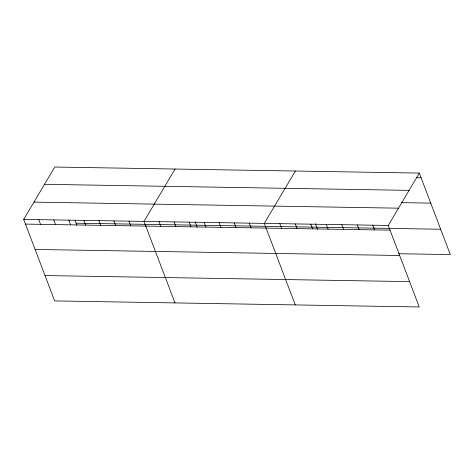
<?xml version="1.0" encoding="UTF-8"?>
<svg xmlns="http://www.w3.org/2000/svg" width="474" height="474" viewBox="0 0 474 474"><rect width="100%" height="100%" fill="white"/><g stroke="black" fill="none" stroke-linecap="round" stroke-linejoin="round"><path stroke-width="0.71" d="M419.336 173.087L388.259 225.458L419.223 306.968L54.664 300.913L23.7 219.403L54.777 167.032L419.336 173.087L450.3 254.597L398.652 253.738M175.084 169.028L144.007 221.399L174.971 302.91M295.385 171.025L264.308 223.396L295.272 304.912M416.693 177.703L421.119 177.774M44.52 184.309L409.08 190.37M401.235 202.635L430.748 203.127M33.956 202.12L398.516 208.175M23.7 219.403L388.259 225.458M76.113 223.189L440.672 229.25M25.483 224.089L390.043 230.145M35.112 249.443L399.671 255.498M45.036 275.56L409.595 281.621M372.765 225.203L374.549 229.89M357.272 224.943L359.055 229.635M341.778 224.688L343.561 229.375M326.284 224.427L328.067 229.12M315.411 223.752L317.503 229.244M310.79 224.172L312.573 228.859M295.296 223.912L297.079 228.604M279.802 223.657L281.586 228.344M249.271 223.147L251.054 227.84M234.233 222.899L236.016 227.585M219.195 222.65L220.979 227.336M204.158 222.401L205.941 227.087M195.11 221.749L197.196 227.242M189.12 222.152L190.898 226.839M174.082 221.897L175.86 226.59M159.045 221.648L160.822 226.341M128.969 221.151L130.747 225.837M113.926 220.902L115.709 225.588M98.888 220.653L100.672 225.34M83.851 220.398L85.634 225.091M75.064 220.44L76.889 225.245M68.813 220.149L70.596 224.842M53.775 219.9L55.559 224.587M38.738 219.652L40.521 224.338"/></g></svg>
